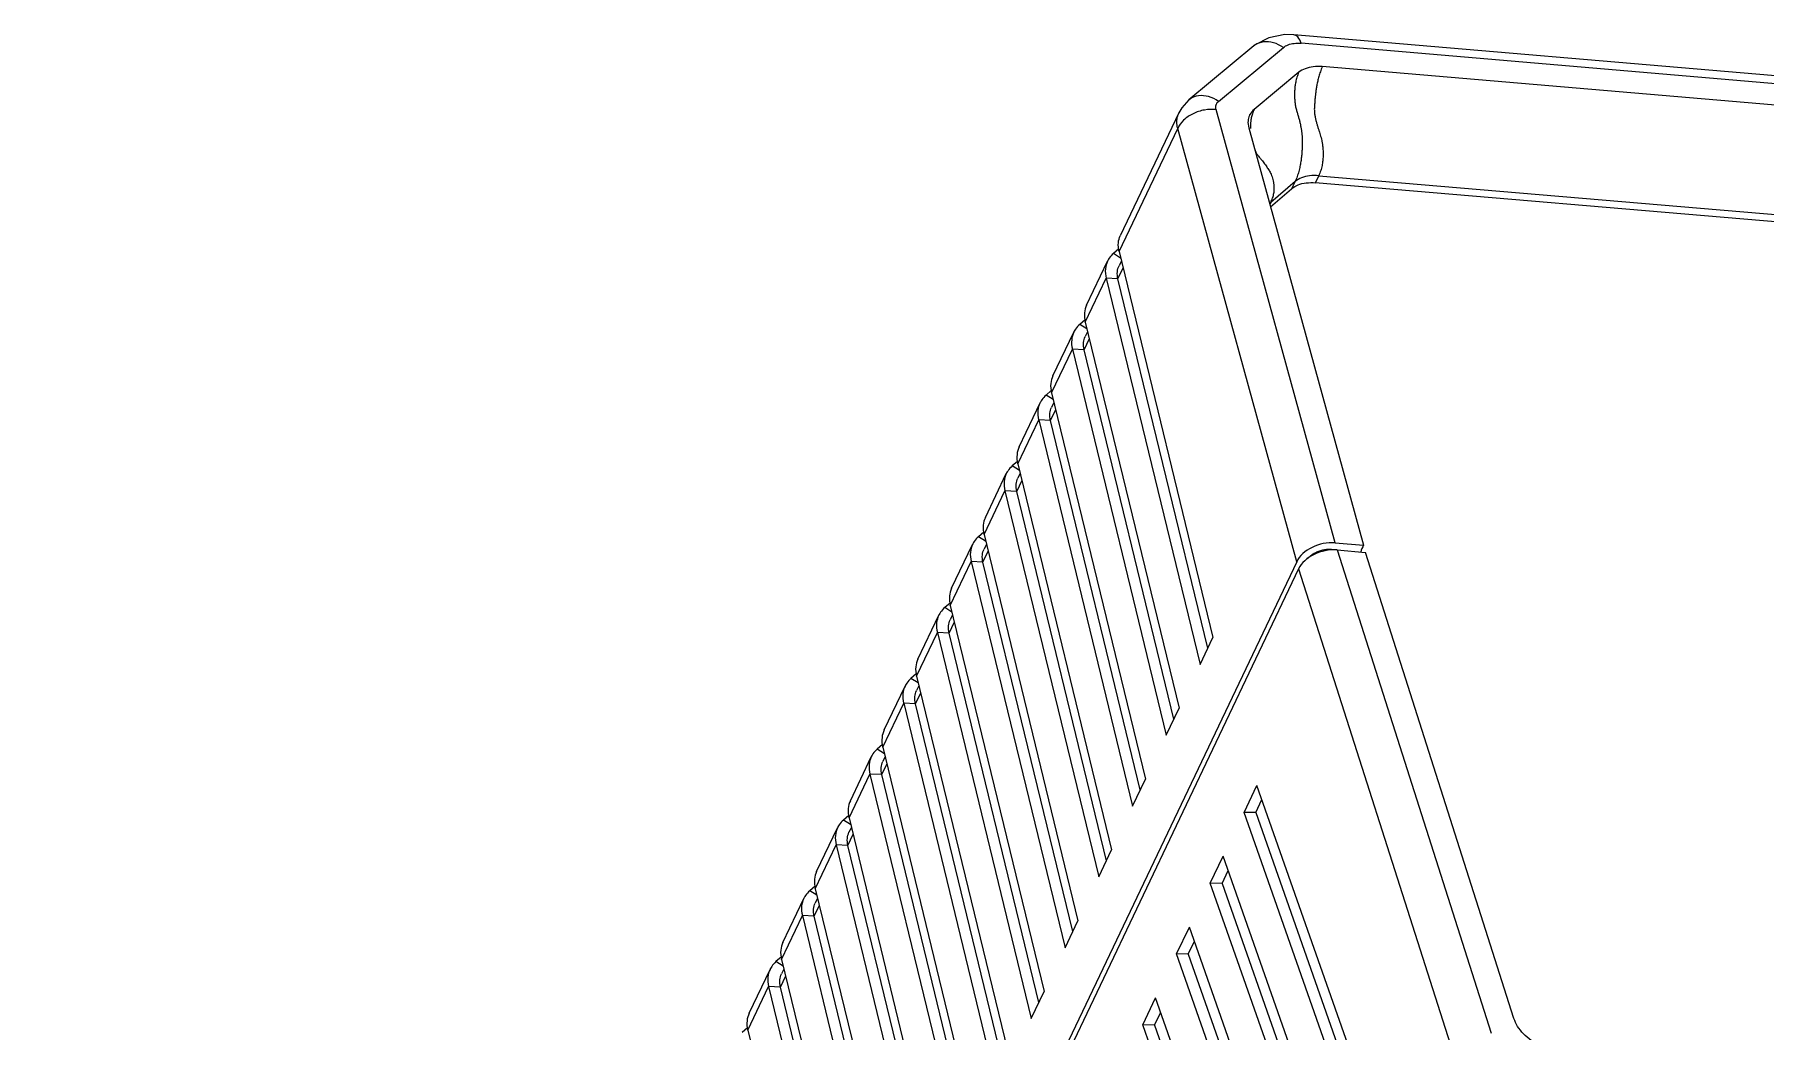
# Model space of a CAD drawing. Header units: millimetres. Extents: x 14276 to 15242, y -9916 to -8542.
# Drawn here: x 14443 to 14527.3, y -9737.9 to -9689.4 of the extents above; entities that cross this region are included whole.
import ezdxf

# ---------------------------------------------------------------- set-up
doc = ezdxf.new("R2010")
doc.units = ezdxf.units.MM

# ---------------------------------------------------------------- blocks, each defined once
blk = doc.blocks.new('u9')
at = {"color": 7, "linetype": 'Continuous'}
for p, q in [((254.64, 482.331), (316.081, 611.261)), ((254.735, 481.988), (316.161, 610.888)), ((261.655, 504.543), (254.986, 523.501)), ((255.549, 523.509), (262.224, 504.532)), ((281.451, 504.8), (276.883, 523.596)), ((254.923, 522.195), (261.598, 503.219)), ((280.434, 502.666), (275.866, 521.463)), ((275.491, 520.675), (279.861, 502.696)), ((260.012, 501.096), (253.344, 520.053)), ((253.906, 520.061), (260.581, 501.085)), ((279.809, 501.353), (275.24, 520.149)), ((253.28, 518.748), (259.955, 499.772)), ((273.848, 517.228), (278.218, 499.248)), ((278.792, 499.219), (274.224, 518.015)), ((258.369, 497.649), (251.701, 516.606)), ((252.263, 516.614), (258.938, 497.638)), ((278.166, 497.905), (273.598, 516.702)), ((251.637, 515.301), (258.312, 496.324)), ((277.149, 495.772), (272.581, 514.568)), ((256.726, 494.201), (250.058, 513.159)), ((250.621, 513.167), (257.295, 494.191)), ((276.523, 494.458), (271.955, 513.255)), ((272.206, 513.781), (276.575, 495.801)), ((249.996, 511.849), (256.67, 492.877)), ((275.506, 492.324), (270.938, 511.121)), ((274.88, 491.011), (270.312, 509.807)), ((270.563, 510.333), (274.932, 492.354)), ((273.863, 488.877), (269.295, 507.673)), ((273.237, 487.564), (268.669, 506.36)), ((268.92, 506.886), (273.29, 488.907)), ((254.64, 482.331), (247.142, 505.861)), ((252.769, 481.416), (245.272, 504.945)), ((281.451, 504.8), (280.434, 502.666)), ((281.461, 504.684), (281.72, 504.905)), ((244.16, 504.225), (251.391, 481.534)), ((261.655, 504.543), (261.354, 503.912)), ((262.224, 504.532), (261.598, 503.219)), ((261.655, 504.543), (262.224, 504.532)), ((267.652, 504.226), (267.027, 502.913)), ((272.221, 485.43), (267.652, 504.226)), ((281.385, 503.967), (280.368, 501.833)), ((271.595, 484.116), (267.027, 502.913)), ((267.277, 503.439), (271.647, 485.459)), ((279.861, 502.696), (279.602, 502.154)), ((279.861, 502.696), (280.434, 502.666)), ((279.809, 501.353), (278.792, 499.219)), ((279.696, 501.816), (279.81, 502.055)), ((279.73, 501.676), (280.078, 501.458)), ((279.818, 501.236), (280.078, 501.458)), ((260.012, 501.096), (259.711, 500.465)), ((260.581, 501.085), (259.955, 499.772)), ((260.012, 501.096), (260.581, 501.085)), ((266.01, 500.779), (265.384, 499.466)), ((270.578, 481.982), (266.01, 500.779)), ((279.743, 500.52), (278.726, 498.386)), ((265.635, 499.992), (270.004, 482.012)), ((269.952, 480.669), (265.384, 499.466)), ((278.218, 499.248), (277.96, 498.706)), ((278.218, 499.248), (278.792, 499.219)), ((278.166, 497.905), (277.149, 495.772)), ((278.053, 498.369), (278.167, 498.608)), ((278.087, 498.229), (278.435, 498.011)), ((278.175, 497.789), (278.435, 498.011)), ((258.369, 497.649), (258.068, 497.018)), ((258.938, 497.638), (258.312, 496.324)), ((258.369, 497.649), (258.938, 497.638)), ((264.367, 497.332), (263.741, 496.018)), ((268.935, 478.535), (264.367, 497.332)), ((278.1, 497.072), (277.083, 494.939)), ((263.992, 496.544), (268.361, 478.565)), ((268.309, 477.222), (263.741, 496.018)), ((276.575, 495.801), (276.317, 495.259)), ((276.575, 495.801), (277.149, 495.772)), ((276.41, 494.922), (276.524, 495.16)), ((276.444, 494.782), (276.792, 494.564)), ((276.533, 494.342), (276.792, 494.564)), ((256.726, 494.201), (256.426, 493.571)), ((257.295, 494.191), (256.67, 492.877)), ((256.726, 494.201), (257.295, 494.191)), ((262.724, 493.884), (262.098, 492.571)), ((267.292, 475.088), (262.724, 493.884)), ((276.523, 494.458), (275.506, 492.324)), ((262.349, 493.097), (266.718, 475.118)), ((276.457, 493.625), (275.44, 491.491)), ((266.666, 473.775), (262.098, 492.571)), ((274.932, 492.354), (274.674, 491.812)), ((274.932, 492.354), (275.506, 492.324)), ((274.767, 491.475), (274.881, 491.713)), ((274.802, 491.334), (275.149, 491.116)), ((274.89, 490.894), (275.149, 491.116)), ((261.081, 490.437), (260.456, 489.124)), ((265.649, 471.641), (261.081, 490.437)), ((274.88, 491.011), (273.863, 488.877)), ((260.706, 489.65), (265.076, 471.67)), ((274.814, 490.178), (273.797, 488.044)), ((265.024, 470.327), (260.456, 489.124)), ((273.29, 488.907), (273.031, 488.365)), ((273.29, 488.907), (273.863, 488.877)), ((273.125, 488.027), (273.238, 488.266)), ((273.159, 487.887), (273.507, 487.669)), ((259.439, 486.99), (258.813, 485.677)), ((264.007, 468.193), (259.439, 486.99)), ((273.237, 487.564), (272.221, 485.43)), ((273.247, 487.447), (273.507, 487.669)), ((259.063, 486.203), (263.433, 468.223)), ((273.171, 486.731), (272.155, 484.597)), ((263.38, 466.884), (258.813, 485.677)), ((271.647, 485.459), (271.389, 484.917)), ((271.647, 485.459), (272.221, 485.43)), ((271.482, 484.58), (271.596, 484.819)), ((271.516, 484.44), (271.864, 484.222)), ((271.595, 484.116), (270.578, 481.982)), ((271.604, 484), (271.864, 484.222)), ((271.529, 483.283), (270.512, 481.149)), ((254.735, 481.988), (260.526, 460.896)), ((270.004, 482.012), (269.746, 481.47)), ((270.004, 482.012), (270.578, 481.982)), ((252.769, 481.416), (251.391, 481.534)), ((257.067, 460.861), (251.485, 481.19)), ((252.864, 481.073), (251.485, 481.19)), ((252.864, 481.073), (258.655, 459.98)), ((269.839, 481.133), (269.953, 481.371)), ((269.952, 480.669), (268.935, 478.535)), ((269.873, 480.993), (270.221, 480.774)), ((269.962, 480.553), (270.221, 480.774)), ((269.886, 479.836), (268.869, 477.702)), ((268.361, 478.565), (268.103, 478.023)), ((268.361, 478.565), (268.935, 478.535)), ((268.196, 477.686), (268.31, 477.924)), ((253.662, 463.196), (88.866, 477.257)), ((89.031, 477.602), (253.827, 463.54)), ((268.309, 477.222), (267.292, 475.088)), ((268.23, 477.545), (268.578, 477.327)), ((268.319, 477.105), (268.578, 477.327)), ((268.243, 476.389), (267.226, 474.255)), ((266.718, 475.118), (266.46, 474.576)), ((266.718, 475.118), (267.292, 475.088)), ((266.554, 474.238), (266.667, 474.477)), ((266.666, 473.775), (265.649, 471.641)), ((266.588, 474.098), (266.935, 473.88)), ((266.676, 473.658), (266.935, 473.88)), ((266.6, 472.942), (265.583, 470.808)), ((86.846, 472.108), (253.487, 457.889)), ((86.528, 471.085), (254.522, 456.751)), ((265.076, 471.67), (264.817, 471.128)), ((264.911, 470.791), (265.025, 471.03)), ((265.076, 471.67), (265.649, 471.641)), ((86.878, 470.671), (254.873, 456.337)), ((265.024, 470.327), (264.007, 468.193)), ((264.945, 470.651), (265.293, 470.433)), ((265.033, 470.211), (265.293, 470.433)), ((264.958, 469.494), (263.941, 467.36)), ((263.433, 468.223), (263.175, 467.681)), ((263.268, 467.344), (263.382, 467.582)), ((263.433, 468.223), (264.007, 468.193)), ((263.38, 466.884), (260.526, 460.896)), ((263.302, 467.204), (263.65, 466.985)), ((263.389, 466.763), (263.65, 466.985)), ((260.471, 460.139), (263.319, 466.117)), ((254.816, 463.487), (256, 464.499)), ((256.009, 464.712), (254.98, 463.832)), ((256, 464.499), (256.043, 464.589)), ((253.662, 463.196), (253.827, 463.54)), ((254.816, 463.487), (254.98, 463.832)), ((254.633, 458.164), (256.811, 459.971)), ((258.54, 459.58), (255.381, 456.957)), ((256.816, 456.883), (259.977, 459.507)), ((254.872, 456.337), (254.873, 456.337))]:
    blk.add_line(p, q, dxfattribs=at)
for points in [[(259.977, 459.507), (260.327, 459.89), (260.472, 460.141)], [(254.872, 456.337), (255.307, 456.328), (256.095, 456.478), (256.751, 456.831), (256.816, 456.883)]]:
    blk.add_lwpolyline(points, dxfattribs=at)
for centre, radius, start, end in [((248.722, 482.51), 3.062, 334.47588, 341.01991), ((257.518, 463.775), 1.682, 154.48025, 162.73015), ((255.398, 465.204), 0.927, 310.51717, 315.51087)]:
    blk.add_arc(centre, radius, start, end, dxfattribs=at)
for centre, start_param, end_param in [((253.26, 482.451), -2.105717, -0.536823), ((253.354, 482.108), 4.177468, 5.746362)]:
    blk.add_ellipse(centre, major_axis=(1.438, 0.426), ratio=0.661082, start_param=start_param, end_param=end_param, dxfattribs=at)
for points, start_tangent, end_tangent in [([(243.321, 505.293), (243.694, 504.972), (243.98, 504.607), (244.16, 504.225)], (0.812745, -0.58262), (0.303613, -0.952795)), ([(281.385, 503.967), (281.488, 504.34), (281.452, 504.8)], (0.429283, 0.90317), (-0.236152, 0.971716)), ([(279.861, 502.696), (279.888, 502.342), (279.81, 502.055)], (0.236152, -0.971716), (-0.429288, -0.903168)), ([(280.368, 501.833), (280.471, 502.207), (280.435, 502.666)], (0.429292, 0.903166), (-0.236152, 0.971716)), ([(279.742, 500.52), (279.845, 500.893), (279.809, 501.353)], (0.429283, 0.90317), (-0.236152, 0.971716)), ([(280.078, 501.458), (280.285, 501.688)], (0.760178, 0.649715), (0.564263, 0.825595)), ([(280.285, 501.688), (280.349, 501.795), (280.368, 501.833)], (0.564263, 0.825595), (0.429292, 0.903166)), ([(278.218, 499.248), (278.246, 498.895), (278.167, 498.608)], (0.236152, -0.971716), (-0.429288, -0.903168)), ([(278.726, 498.386), (278.828, 498.759), (278.792, 499.219)], (0.429292, 0.903166), (-0.236152, 0.971716)), ([(278.1, 497.072), (278.202, 497.446), (278.166, 497.905)], (0.429283, 0.90317), (-0.236152, 0.971716)), ([(278.435, 498.011), (278.642, 498.241)], (0.760178, 0.649715), (0.564263, 0.825595)), ([(278.642, 498.241), (278.707, 498.348), (278.726, 498.386)], (0.564263, 0.825595), (0.429292, 0.903166)), ([(276.575, 495.801), (276.603, 495.448), (276.524, 495.16)], (0.236152, -0.971716), (-0.429288, -0.903168)), ([(277.083, 494.939), (277.186, 495.312), (277.149, 495.771)], (0.429292, 0.903166), (-0.236152, 0.971716)), ([(276.792, 494.564), (276.999, 494.794)], (0.760178, 0.649715), (0.564263, 0.825595)), ([(276.999, 494.794), (277.064, 494.9), (277.083, 494.939)], (0.564263, 0.825595), (0.429292, 0.903166)), ([(276.457, 493.625), (276.56, 493.999), (276.523, 494.458)], (0.429283, 0.90317), (-0.236152, 0.971716)), ([(274.932, 492.354), (274.96, 492), (274.881, 491.713)], (0.236152, -0.971716), (-0.429288, -0.903168)), ([(275.44, 491.491), (275.543, 491.865), (275.507, 492.324)], (0.429292, 0.903166), (-0.236152, 0.971716)), ([(275.149, 491.116), (275.357, 491.346)], (0.760178, 0.649715), (0.564263, 0.825595)), ([(275.357, 491.346), (275.421, 491.453), (275.44, 491.491)], (0.564263, 0.825595), (0.429292, 0.903166)), ([(274.814, 490.178), (274.917, 490.551), (274.881, 491.011)], (0.429283, 0.90317), (-0.236152, 0.971716)), ([(273.29, 488.907), (273.317, 488.553), (273.238, 488.266)], (0.236152, -0.971716), (-0.429288, -0.903168)), ([(273.797, 488.044), (273.9, 488.417), (273.864, 488.877)], (0.429292, 0.903166), (-0.236152, 0.971716)), ([(273.507, 487.669), (273.714, 487.899)], (0.760178, 0.649715), (0.564263, 0.825595)), ([(273.714, 487.899), (273.778, 488.006), (273.797, 488.044)], (0.564263, 0.825595), (0.429292, 0.903166)), ([(273.171, 486.731), (273.274, 487.104), (273.238, 487.564)], (0.429283, 0.90317), (-0.236152, 0.971716)), ([(271.647, 485.459), (271.675, 485.106), (271.596, 484.819)], (0.236152, -0.971716), (-0.429288, -0.903168)), ([(272.155, 484.597), (272.257, 484.97), (272.221, 485.43)], (0.429292, 0.903166), (-0.236152, 0.971716)), ([(271.864, 484.222), (272.071, 484.452)], (0.760178, 0.649715), (0.564263, 0.825595)), ([(272.071, 484.452), (272.135, 484.559), (272.155, 484.597)], (0.564263, 0.825595), (0.429292, 0.903166)), ([(271.529, 483.283), (271.631, 483.657), (271.595, 484.116)], (0.429283, 0.90317), (-0.236152, 0.971716)), ([(254.21, 481.85), (254.111, 481.744), (253.966, 481.629), (253.797, 481.532), (253.613, 481.457), (253.419, 481.405)], (-0.628495, -0.777814), (-0.981553, -0.191189)), ([(270.004, 482.012), (270.032, 481.659), (269.953, 481.371)], (0.236152, -0.971716), (-0.429288, -0.903168)), ([(270.512, 481.149), (270.614, 481.523), (270.578, 481.982)], (0.429292, 0.903166), (-0.236152, 0.971716)), ([(253.419, 481.405), (253.223, 481.381), (253.032, 481.382)], (-0.981553, -0.191189), (-0.996379, 0.085018)), ([(270.221, 480.774), (270.428, 481.005)], (0.760178, 0.649715), (0.564263, 0.825595)), ([(270.428, 481.005), (270.493, 481.111), (270.512, 481.149)], (0.564263, 0.825595), (0.429292, 0.903166)), ([(269.886, 479.836), (269.989, 480.21), (269.952, 480.669)], (0.429283, 0.90317), (-0.236152, 0.971716)), ([(268.361, 478.565), (268.389, 478.211), (268.31, 477.924)], (0.236152, -0.971716), (-0.429288, -0.903168)), ([(268.869, 477.702), (268.972, 478.076), (268.935, 478.535)], (0.429292, 0.903166), (-0.236152, 0.971716)), ([(268.785, 477.557), (268.85, 477.664), (268.869, 477.702)], (0.564263, 0.825595), (0.429292, 0.903166)), ([(268.243, 476.389), (268.346, 476.762), (268.31, 477.222)], (0.429283, 0.90317), (-0.236152, 0.971716)), ([(268.578, 477.327), (268.785, 477.557)], (0.760178, 0.649715), (0.564263, 0.825595)), ([(266.718, 475.118), (266.746, 474.764), (266.667, 474.477)], (0.236152, -0.971716), (-0.429288, -0.903168)), ([(267.226, 474.255), (267.329, 474.628), (267.293, 475.088)], (0.429292, 0.903166), (-0.236152, 0.971716)), ([(266.6, 472.942), (266.703, 473.315), (266.667, 473.775)], (0.429283, 0.90317), (-0.236152, 0.971716)), ([(266.935, 473.88), (267.143, 474.11)], (0.760178, 0.649715), (0.564263, 0.825595)), ([(267.143, 474.11), (267.207, 474.217), (267.226, 474.255)], (0.564263, 0.825595), (0.429292, 0.903166)), ([(265.076, 471.67), (265.104, 471.317), (265.025, 471.03)], (0.236152, -0.971716), (-0.429288, -0.903168)), ([(265.583, 470.808), (265.686, 471.181), (265.65, 471.641)], (0.429292, 0.903166), (-0.236152, 0.971716)), ([(264.958, 469.494), (265.06, 469.868), (265.024, 470.327)], (0.429283, 0.90317), (-0.236152, 0.971716)), ([(265.293, 470.433), (265.5, 470.663)], (0.760178, 0.649715), (0.564263, 0.825595)), ([(265.5, 470.663), (265.564, 470.77), (265.583, 470.808)], (0.564263, 0.825595), (0.429292, 0.903166)), ([(263.433, 468.223), (263.461, 467.87), (263.382, 467.582)], (0.236152, -0.971716), (-0.429288, -0.903168)), ([(263.941, 467.36), (264.043, 467.734), (264.007, 468.193)], (0.429292, 0.903166), (-0.236152, 0.971716)), ([(263.38, 466.884), (263.413, 466.458), (263.319, 466.117)], (0.236152, -0.971716), (-0.429314, -0.903155)), ([(263.65, 466.985), (263.857, 467.215)], (0.760178, 0.649715), (0.564263, 0.825595)), ([(263.857, 467.215), (263.922, 467.322), (263.941, 467.36)], (0.564263, 0.825595), (0.429292, 0.903166)), ([(256.782, 461.9), (256.774, 461.919), (256.735, 462.008), (256.7, 462.08), (256.667, 462.138), (256.633, 462.19), (256.589, 462.252), (256.534, 462.322), (256.472, 462.398), (256.404, 462.481), (256.332, 462.573), (256.259, 462.669), (256.193, 462.763), (256.134, 462.851), (256.08, 462.936), (256.03, 463.028), (255.98, 463.13), (255.934, 463.246), (255.893, 463.379), (255.862, 463.528), (255.843, 463.693), (255.841, 463.871), (255.862, 464.065), (255.912, 464.274)], (-0.363557, 0.931572), (0.296107, 0.955155)), ([(254.276, 463.547), (253.827, 463.54)], (-0.992209, -0.124588), (-0.996379, 0.085018)), ([(254.112, 463.202), (254.505, 463.302), (254.816, 463.487)], (0.992209, 0.124588), (0.760178, 0.649715)), ([(254.669, 463.646), (254.276, 463.547)], (-0.926717, -0.375761), (-0.992209, -0.124588)), ([(254.633, 458.164), (254.721, 458.403), (254.781, 458.638), (254.817, 458.862), (254.835, 459.072), (254.839, 459.265), (254.834, 459.445), (254.819, 459.621), (254.793, 459.799), (254.751, 459.987), (254.701, 460.157), (254.651, 460.326), (254.604, 460.494), (254.565, 460.655), (254.534, 460.812), (254.508, 460.969), (254.488, 461.123), (254.475, 461.273), (254.468, 461.419), (254.466, 461.564), (254.467, 461.718), (254.472, 461.89), (254.483, 462.08), (254.502, 462.289), (254.532, 462.511), (254.574, 462.744), (254.632, 462.987), (254.711, 463.236), (254.816, 463.487)], (0.394173, 0.919036), (0.430192, 0.902737)), ([(254.98, 463.832), (254.669, 463.646)], (-0.760178, -0.649715), (-0.926717, -0.375761)), ([(253.487, 457.889), (253.583, 458.136), (253.656, 458.369), (253.713, 458.593), (253.756, 458.806), (253.789, 459.005), (253.814, 459.193), (253.834, 459.377), (253.852, 459.566), (253.865, 459.756), (253.876, 459.959), (253.865, 460.146), (253.841, 460.317), (253.807, 460.478), (253.765, 460.632), (253.721, 460.782), (253.675, 460.929), (253.631, 461.07), (253.589, 461.206), (253.549, 461.342), (253.515, 461.487), (253.485, 461.649), (253.463, 461.83), (253.45, 462.029), (253.45, 462.242), (253.465, 462.468), (253.502, 462.705), (253.565, 462.95), (253.662, 463.196)], (0.396159, 0.918182), (0.430193, 0.902737)), ([(253.662, 463.196), (254.112, 463.202)], (0.996379, -0.085018), (0.992209, 0.124588)), ([(256.942, 460.383), (256.972, 460.572), (256.986, 460.745), (256.987, 460.901)], (0.203176, 0.979142), (-0.026417, 0.999651)), ([(257.037, 460.265), (257.102, 460.523), (257.067, 460.861)], (0.40552, 0.914086), (-0.26478, 0.964309)), ([(258.655, 459.98), (259.224, 460), (259.779, 460.181), (260.236, 460.495), (260.526, 460.896)], (0.993254, -0.115962), (0.406839, 0.9135)), ([(260.526, 460.896), (260.557, 460.737), (260.567, 460.581), (260.557, 460.43), (260.526, 460.286), (260.475, 460.149), (260.472, 460.141)], (0.246675, -0.969098), (-0.428035, -0.903762)), ([(256.811, 459.971), (256.89, 460.181), (256.942, 460.383)], (0.403845, 0.914827), (0.203176, 0.979142)), ([(256.811, 459.971), (257.014, 460.219), (257.037, 460.265)], (0.769351, 0.638827), (0.40552, 0.914086)), ([(258.655, 459.98), (258.667, 459.922), (258.672, 459.865), (258.669, 459.81), (258.658, 459.758), (258.64, 459.708), (258.614, 459.661), (258.58, 459.619), (258.54, 459.58)], (0.26478, -0.964309), (-0.769365, -0.63881)), ([(258.54, 459.58), (259.026, 459.349), (259.512, 459.309), (259.925, 459.467), (259.977, 459.507)], (0.823525, -0.56728), (0.767178, 0.641434)), ([(253.487, 457.889), (253.936, 457.894), (254.327, 457.988), (254.633, 458.164)], (0.99638, -0.085013), (0.769356, 0.63882)), ([(255.381, 456.957), (255.15, 456.825), (254.857, 456.755), (254.522, 456.751)], (-0.769041, -0.639199), (-0.996377, 0.085046)), ([(254.522, 456.751), (254.684, 456.444), (254.872, 456.337)], (0.314593, -0.949227), (0.992849, -0.119376)), ([(255.381, 456.957), (255.867, 456.725), (256.352, 456.685), (256.765, 456.843), (256.816, 456.883)], (0.823525, -0.56728), (0.767768, 0.640728))]:
    blk.add_spline(points, degree=3, dxfattribs=dict(at, start_tangent=start_tangent, end_tangent=end_tangent))

msp = doc.modelspace()

# ---------------------------------------------------------------- block references
at = {"rotation": 180}
msp.add_blockref('u9', (14759.208, -9233.039), dxfattribs=at)

doc.saveas('drawing.dxf')
